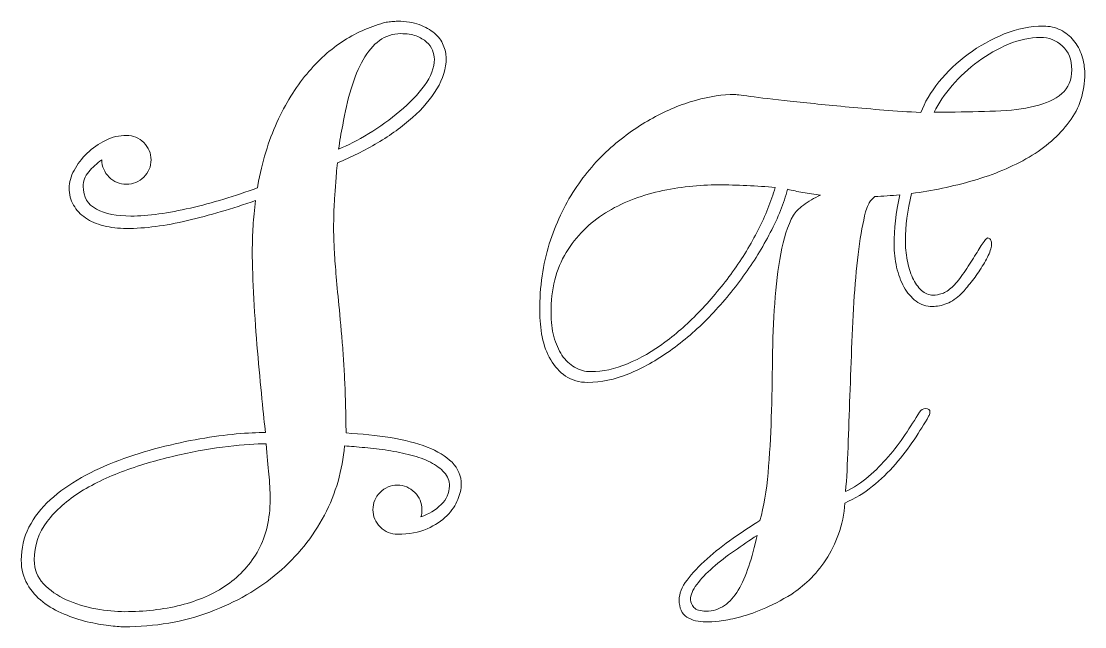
# Model space of a CAD drawing. Header units: millimetres. Extents: x -989 to 989, y -553 to 553.
# Drawn here: x 692.4 to 751.2, y 86.1 to 119.6 of the extents above; entities that cross this region are included whole.
import ezdxf

# ---------------------------------------------------------------- set-up
doc = ezdxf.new("R2010")
doc.units = ezdxf.units.MM
doc.header["$MEASUREMENT"] = 0
doc.layers.add('Camada 1', color=7, linetype='Continuous')

msp = doc.modelspace()

# ---------------------------------------------------------------- linework, layer by layer
at = {"layer": 'Camada 1', "color": 250, "lineweight": 9}
for points, knots in [([(696.8608, 111.9107), (696.5782, 111.7124), (696.3353, 111.4893), (696.132, 111.2463), (696.132, 111.2463), (695.9287, 110.9984), (695.8296, 110.7307), (695.8296, 110.4481), (695.8296, 110.4481), (695.8296, 109.8581), (696.0725, 109.4367), (696.5633, 109.1838), (696.5633, 109.1838), (697.0542, 108.9309), (697.6888, 108.802), (698.4672, 108.802), (698.4672, 108.802), (698.9382, 108.802), (699.4539, 108.8417), (700.0092, 108.921), (700.0092, 108.921), (700.5694, 109.0053), (701.1495, 109.1094), (701.7494, 109.2483), (701.7494, 109.2483), (702.3493, 109.3821), (702.9641, 109.5457), (703.5888, 109.7391), (703.5888, 109.7391), (704.2135, 109.9325), (704.8382, 110.1407), (705.453, 110.3638), (705.453, 110.3638), (705.453, 110.3638), (705.4729, 110.4927), (705.4729, 110.4927), (705.4729, 110.4927), (705.7109, 111.7917), (706.0629, 112.9568), (706.5339, 113.9831), (706.5339, 113.9831), (707.0049, 115.0095), (707.5503, 115.9019), (708.175, 116.6555), (708.175, 116.6555), (708.8046, 117.4091), (709.4888, 118.0289), (710.2375, 118.5048), (710.2375, 118.5048), (710.9911, 118.9808), (711.7646, 119.318), (712.5727, 119.5163), (712.5727, 119.5163), (712.6719, 119.5262), (712.771, 119.5411), (712.8801, 119.551), (712.8801, 119.551), (712.9842, 119.5659), (713.0933, 119.5708), (713.2024, 119.5708), (713.2024, 119.5708), (713.6635, 119.5708), (714.0601, 119.5113), (714.3923, 119.3874), (714.3923, 119.3874), (714.7295, 119.2634), (715.0071, 119.1048), (715.2302, 118.9114), (715.2302, 118.9114), (715.4533, 118.718), (715.6169, 118.4999), (715.7211, 118.252), (715.7211, 118.252), (715.8252, 118.0041), (715.8797, 117.7611), (715.8797, 117.5281), (715.8797, 117.5281), (715.8797, 116.9579), (715.7111, 116.3927), (715.369, 115.8325), (715.369, 115.8325), (715.0319, 115.2772), (714.5758, 114.7467), (714.0155, 114.2459), (714.0155, 114.2459), (713.4552, 113.7402), (712.8107, 113.2791), (712.0868, 112.8478), (712.0868, 112.8478), (711.363, 112.4214), (710.6242, 112.0545), (709.8706, 111.7421), (709.8706, 111.7421), (709.831, 111.3356), (709.8012, 110.9637), (709.7764, 110.6266), (709.7764, 110.6266), (709.7516, 110.2944), (709.7268, 109.982), (709.712, 109.6994), (709.712, 109.6994), (709.6921, 109.4119), (709.6773, 109.1491), (709.6723, 108.9012), (709.6723, 108.9012), (709.6673, 108.6533), (709.6624, 108.4104), (709.6624, 108.1724), (709.6624, 108.1724), (709.6624, 107.8253), (709.6723, 107.4683), (709.6921, 107.0965), (709.6921, 107.0965), (709.712, 106.7246), (709.7367, 106.2982), (709.7764, 105.8124), (709.7764, 105.8124), (709.8161, 105.3314), (709.8657, 104.7662), (709.9301, 104.1217), (709.9301, 104.1217), (709.9946, 103.4771), (710.064, 102.7087), (710.1383, 101.8162), (710.1383, 101.8162), (710.1731, 101.4196), (710.2028, 101.0279), (710.2226, 100.6461), (710.2226, 100.6461), (710.2474, 100.2594), (710.2673, 99.8677), (710.2871, 99.4612), (710.2871, 99.4612), (710.302, 99.0596), (710.3168, 98.6431), (710.3268, 98.2068), (710.3268, 98.2068), (710.3416, 97.7754), (710.3466, 97.3094), (710.3466, 96.8136), (710.3466, 96.8136), (711.2142, 96.764), (712.0323, 96.6797), (712.8058, 96.5558), (712.8058, 96.5558), (713.5742, 96.4318), (714.2485, 96.2583), (714.8237, 96.0352), (714.8237, 96.0352), (715.3988, 95.8121), (715.8599, 95.5344), (716.202, 95.1923), (716.202, 95.1923), (716.5441, 94.8552), (716.7127, 94.4437), (716.7127, 93.9627), (716.7127, 93.9627), (716.7127, 93.7248), (716.6482, 93.4521), (716.5243, 93.1397), (716.5243, 93.1397), (716.4003, 92.8224), (716.197, 92.5249), (715.9194, 92.2374), (715.9194, 92.2374), (715.6368, 91.9548), (715.2748, 91.7168), (714.8237, 91.5184), (714.8237, 91.5184), (714.3774, 91.3201), (713.8321, 91.221), (713.1974, 91.221), (713.1974, 91.221), (712.8256, 91.221), (712.5033, 91.3548), (712.2356, 91.6176), (712.2356, 91.6176), (711.9678, 91.8853), (711.834, 92.2027), (711.834, 92.5745), (711.834, 92.5745), (711.834, 92.9464), (711.9678, 93.2637), (712.2306, 93.5314), (712.2306, 93.5314), (712.4984, 93.7942), (712.8157, 93.928), (713.1875, 93.928), (713.1875, 93.928), (713.5594, 93.928), (713.8767, 93.7942), (714.1444, 93.5314), (714.1444, 93.5314), (714.4072, 93.2637), (714.5411, 92.9464), (714.5411, 92.5745), (714.5411, 92.5745), (714.5411, 92.4406), (714.5212, 92.3068), (714.4865, 92.1828), (714.4865, 92.1828), (714.9228, 92.3316), (715.2947, 92.5547), (715.5971, 92.8522), (715.5971, 92.8522), (715.9045, 93.1447), (716.0582, 93.4917), (716.0582, 93.8834), (716.0582, 93.8834), (716.0582, 94.166), (715.964, 94.4189), (715.7706, 94.6321), (715.7706, 94.6321), (715.5773, 94.8453), (715.3244, 95.0337), (715.0121, 95.1973), (715.0121, 95.1973), (714.6947, 95.3559), (714.3328, 95.4848), (713.9263, 95.5939), (713.9263, 95.5939), (713.5197, 95.698), (713.0983, 95.7823), (712.6669, 95.8517), (712.6669, 95.8517), (712.2356, 95.9162), (711.8092, 95.9707), (711.3878, 96.0054), (711.3878, 96.0054), (710.9663, 96.0451), (710.5895, 96.0749), (710.2573, 96.0996), (710.2573, 96.0996), (710.1582, 94.761), (709.7913, 93.4868), (709.1517, 92.2721), (709.1517, 92.2721), (708.5121, 91.0574), (707.6593, 89.9963), (706.5884, 89.0841), (706.5884, 89.0841), (705.5224, 88.1768), (704.2681, 87.4529), (702.8203, 86.9125), (702.8203, 86.9125), (701.3776, 86.372), (699.796, 86.1043), (698.0854, 86.1043), (698.0854, 86.1043), (697.8723, 86.1043), (697.5896, 86.1241), (697.2277, 86.1688), (697.2277, 86.1688), (696.8707, 86.2134), (696.4791, 86.2828), (696.0576, 86.382), (696.0576, 86.382), (695.6362, 86.4811), (695.2049, 86.6199), (694.7735, 86.8034), (694.7735, 86.8034), (694.3372, 86.9819), (693.9455, 87.205), (693.5985, 87.4777), (693.5985, 87.4777), (693.2514, 87.7504), (692.9688, 88.0776), (692.7457, 88.4544), (692.7457, 88.4544), (692.5226, 88.8312), (692.4085, 89.2774), (692.4085, 89.7831), (692.4085, 89.7831), (692.4085, 90.4376), (692.5523, 91.0474), (692.8349, 91.6027), (692.8349, 91.6027), (693.1225, 92.163), (693.5142, 92.6687), (694.01, 93.1199), (694.01, 93.1199), (694.5058, 93.5711), (695.0759, 93.9776), (695.7304, 94.3445), (695.7304, 94.3445), (696.3799, 94.7114), (697.074, 95.0287), (697.8028, 95.3014), (697.8028, 95.3014), (698.5366, 95.5741), (699.2853, 95.8071), (700.0538, 96.0054), (700.0538, 96.0054), (700.8223, 96.2038), (701.566, 96.3674), (702.2799, 96.4913), (702.2799, 96.4913), (702.9889, 96.6153), (703.6582, 96.7045), (704.2879, 96.7591), (704.2879, 96.7591), (704.9126, 96.8136), (705.4481, 96.8433), (705.8943, 96.8433), (705.8943, 96.8433), (705.8447, 97.2796), (705.7803, 97.8994), (705.7009, 98.7075), (705.7009, 98.7075), (705.6216, 99.5157), (705.5373, 100.3883), (705.458, 101.3353), (705.458, 101.3353), (705.3787, 102.2773), (705.3093, 103.2392), (705.2547, 104.2208), (705.2547, 104.2208), (705.2002, 105.2025), (705.1704, 106.0851), (705.1704, 106.8684), (705.1704, 106.8684), (705.1704, 107.3394), (705.1853, 107.8005), (705.2101, 108.2467), (705.2101, 108.2467), (705.2349, 108.693), (705.2845, 109.164), (705.3489, 109.6598), (705.3489, 109.6598), (704.0598, 109.2135), (702.8055, 108.8467), (701.5908, 108.5541), (701.5908, 108.5541), (700.3711, 108.2616), (699.2506, 108.1178), (698.2193, 108.1178), (698.2193, 108.1178), (697.7731, 108.1178), (697.3566, 108.1674), (696.9649, 108.2666), (696.9649, 108.2666), (696.5733, 108.3657), (696.2361, 108.5095), (695.9585, 108.7029), (695.9585, 108.7029), (695.6808, 108.8913), (695.4577, 109.1293), (695.2991, 109.4069), (695.2991, 109.4069), (695.1354, 109.6846), (695.0561, 110.0019), (695.0561, 110.3588), (695.0561, 110.3588), (695.0561, 110.6662), (695.1454, 110.9885), (695.3238, 111.3306), (695.3238, 111.3306), (695.5073, 111.6678), (695.7453, 111.9851), (696.0428, 112.2726), (696.0428, 112.2726), (696.3402, 112.5652), (696.6774, 112.8031), (697.0591, 112.9866), (697.0591, 112.9866), (697.436, 113.17), (697.8227, 113.2642), (698.2193, 113.2642), (698.2193, 113.2642), (698.5912, 113.2642), (698.9134, 113.1304), (699.1762, 112.8676), (699.1762, 112.8676), (699.4439, 112.5999), (699.5778, 112.2826), (699.5778, 111.9107), (699.5778, 111.9107), (699.5778, 111.5389), (699.4439, 111.2215), (699.1762, 110.9538), (699.1762, 110.9538), (698.9134, 110.691), (698.5912, 110.5572), (698.2193, 110.5572), (698.2193, 110.5572), (697.8475, 110.5572), (697.5252, 110.691), (697.2624, 110.9538), (697.2624, 110.9538), (696.9947, 111.2215), (696.8608, 111.5389), (696.8608, 111.9107)], [0, 0, 0, 0, 0.010101, 0.010101, 0.010101, 0.010101, 0.020202, 0.020202, 0.020202, 0.020202, 0.030303, 0.030303, 0.030303, 0.030303, 0.040404, 0.040404, 0.040404, 0.040404, 0.0505051, 0.0505051, 0.0505051, 0.0505051, 0.0606061, 0.0606061, 0.0606061, 0.0606061, 0.0707071, 0.0707071, 0.0707071, 0.0707071, 0.0808081, 0.0808081, 0.0808081, 0.0808081, 0.0909091, 0.0909091, 0.0909091, 0.0909091, 0.1010101, 0.1010101, 0.1010101, 0.1010101, 0.1111111, 0.1111111, 0.1111111, 0.1111111, 0.1212121, 0.1212121, 0.1212121, 0.1212121, 0.1313131, 0.1313131, 0.1313131, 0.1313131, 0.1414141, 0.1414141, 0.1414141, 0.1414141, 0.1515152, 0.1515152, 0.1515152, 0.1515152, 0.1616162, 0.1616162, 0.1616162, 0.1616162, 0.1717172, 0.1717172, 0.1717172, 0.1717172, 0.1818182, 0.1818182, 0.1818182, 0.1818182, 0.1919192, 0.1919192, 0.1919192, 0.1919192, 0.2020202, 0.2020202, 0.2020202, 0.2020202, 0.2121212, 0.2121212, 0.2121212, 0.2121212, 0.2222222, 0.2222222, 0.2222222, 0.2222222, 0.2323232, 0.2323232, 0.2323232, 0.2323232, 0.2424242, 0.2424242, 0.2424242, 0.2424242, 0.2525253, 0.2525253, 0.2525253, 0.2525253, 0.2626263, 0.2626263, 0.2626263, 0.2626263, 0.2727273, 0.2727273, 0.2727273, 0.2727273, 0.2828283, 0.2828283, 0.2828283, 0.2828283, 0.2929293, 0.2929293, 0.2929293, 0.2929293, 0.3030303, 0.3030303, 0.3030303, 0.3030303, 0.3131313, 0.3131313, 0.3131313, 0.3131313, 0.3232323, 0.3232323, 0.3232323, 0.3232323, 0.3333333, 0.3333333, 0.3333333, 0.3333333, 0.3434343, 0.3434343, 0.3434343, 0.3434343, 0.3535354, 0.3535354, 0.3535354, 0.3535354, 0.3636364, 0.3636364, 0.3636364, 0.3636364, 0.3737374, 0.3737374, 0.3737374, 0.3737374, 0.3838384, 0.3838384, 0.3838384, 0.3838384, 0.3939394, 0.3939394, 0.3939394, 0.3939394, 0.4040404, 0.4040404, 0.4040404, 0.4040404, 0.4141414, 0.4141414, 0.4141414, 0.4141414, 0.4242424, 0.4242424, 0.4242424, 0.4242424, 0.4343434, 0.4343434, 0.4343434, 0.4343434, 0.4444444, 0.4444444, 0.4444444, 0.4444444, 0.4545455, 0.4545455, 0.4545455, 0.4545455, 0.4646465, 0.4646465, 0.4646465, 0.4646465, 0.4747475, 0.4747475, 0.4747475, 0.4747475, 0.4848485, 0.4848485, 0.4848485, 0.4848485, 0.4949495, 0.4949495, 0.4949495, 0.4949495, 0.5050505, 0.5050505, 0.5050505, 0.5050505, 0.5151515, 0.5151515, 0.5151515, 0.5151515, 0.5252525, 0.5252525, 0.5252525, 0.5252525, 0.5353535, 0.5353535, 0.5353535, 0.5353535, 0.5454545, 0.5454545, 0.5454545, 0.5454545, 0.5555556, 0.5555556, 0.5555556, 0.5555556, 0.5656566, 0.5656566, 0.5656566, 0.5656566, 0.5757576, 0.5757576, 0.5757576, 0.5757576, 0.5858586, 0.5858586, 0.5858586, 0.5858586, 0.5959596, 0.5959596, 0.5959596, 0.5959596, 0.6060606, 0.6060606, 0.6060606, 0.6060606, 0.6161616, 0.6161616, 0.6161616, 0.6161616, 0.6262626, 0.6262626, 0.6262626, 0.6262626, 0.6363636, 0.6363636, 0.6363636, 0.6363636, 0.6464646, 0.6464646, 0.6464646, 0.6464646, 0.6565657, 0.6565657, 0.6565657, 0.6565657, 0.6666667, 0.6666667, 0.6666667, 0.6666667, 0.6767677, 0.6767677, 0.6767677, 0.6767677, 0.6868687, 0.6868687, 0.6868687, 0.6868687, 0.6969697, 0.6969697, 0.6969697, 0.6969697, 0.7070707, 0.7070707, 0.7070707, 0.7070707, 0.7171717, 0.7171717, 0.7171717, 0.7171717, 0.7272727, 0.7272727, 0.7272727, 0.7272727, 0.7373737, 0.7373737, 0.7373737, 0.7373737, 0.7474747, 0.7474747, 0.7474747, 0.7474747, 0.7575758, 0.7575758, 0.7575758, 0.7575758, 0.7676768, 0.7676768, 0.7676768, 0.7676768, 0.7777778, 0.7777778, 0.7777778, 0.7777778, 0.7878788, 0.7878788, 0.7878788, 0.7878788, 0.7979798, 0.7979798, 0.7979798, 0.7979798, 0.8080808, 0.8080808, 0.8080808, 0.8080808, 0.8181818, 0.8181818, 0.8181818, 0.8181818, 0.8282828, 0.8282828, 0.8282828, 0.8282828, 0.8383838, 0.8383838, 0.8383838, 0.8383838, 0.8484848, 0.8484848, 0.8484848, 0.8484848, 0.8585859, 0.8585859, 0.8585859, 0.8585859, 0.8686869, 0.8686869, 0.8686869, 0.8686869, 0.8787879, 0.8787879, 0.8787879, 0.8787879, 0.8888889, 0.8888889, 0.8888889, 0.8888889, 0.8989899, 0.8989899, 0.8989899, 0.8989899, 0.9090909, 0.9090909, 0.9090909, 0.9090909, 0.9191919, 0.9191919, 0.9191919, 0.9191919, 0.9292929, 0.9292929, 0.9292929, 0.9292929, 0.9393939, 0.9393939, 0.9393939, 0.9393939, 0.9494949, 0.9494949, 0.9494949, 0.9494949, 0.959596, 0.959596, 0.959596, 0.959596, 0.969697, 0.969697, 0.969697, 0.969697, 0.979798, 0.979798, 0.979798, 0.979798, 1, 1, 1, 1]), ([(739.1086, 109.2333), (738.9499, 108.7028), (738.8161, 108.0484), (738.712, 107.27), (738.712, 107.27), (738.6029, 106.4965), (738.5186, 105.6487), (738.4492, 104.7315), (738.4492, 104.7315), (738.3798, 103.8142), (738.3302, 102.8573), (738.2905, 101.8509), (738.2905, 101.8509), (738.2558, 100.8444), (738.2162, 99.8528), (738.1815, 98.8761), (738.1815, 98.8761), (738.1418, 97.8944), (738.1071, 96.9474), (738.0773, 96.0351), (738.0773, 96.0351), (738.0476, 95.1229), (738.003, 94.3048), (737.9385, 93.571), (737.9385, 93.571), (738.3996, 93.7941), (738.821, 94.0718), (739.2127, 94.4089), (739.2127, 94.4089), (739.6044, 94.746), (739.9663, 95.108), (740.2985, 95.4997), (740.2985, 95.4997), (740.6357, 95.8864), (740.9431, 96.2979), (741.2306, 96.7243), (741.2306, 96.7243), (741.5132, 97.1556), (741.781, 97.5671), (742.0289, 97.9638), (742.0289, 97.9638), (742.1181, 98.0977), (742.2272, 98.1671), (742.366, 98.1671), (742.366, 98.1671), (742.5247, 98.1671), (742.604, 98.0977), (742.604, 97.9638), (742.604, 97.9638), (742.604, 97.8745), (742.5792, 97.8002), (742.5296, 97.7407), (742.5296, 97.7407), (742.2966, 97.3292), (742.0239, 96.8978), (741.7215, 96.4367), (741.7215, 96.4367), (741.419, 95.9806), (741.0769, 95.5294), (740.6902, 95.0881), (740.6902, 95.0881), (740.3084, 94.6469), (739.887, 94.2403), (739.4259, 93.8685), (739.4259, 93.8685), (738.9698, 93.4966), (738.4591, 93.1892), (737.9038, 92.9413), (737.9038, 92.9413), (737.8641, 92.3216), (737.7501, 91.7465), (737.5567, 91.2259), (737.5567, 91.2259), (737.3634, 90.7053), (737.1304, 90.2343), (736.8527, 89.8029), (736.8527, 89.8029), (736.5701, 89.3765), (736.2627, 89.0047), (735.9305, 88.6874), (735.9305, 88.6874), (735.5934, 88.3701), (735.2711, 88.1172), (734.9637, 87.9139), (734.9637, 87.9139), (734.3787, 87.5569), (733.8432, 87.2743), (733.3474, 87.0711), (733.3474, 87.0711), (732.8516, 86.8628), (732.4054, 86.7141), (732.0038, 86.6149), (732.0038, 86.6149), (731.6071, 86.5158), (731.2601, 86.4513), (730.9626, 86.4166), (730.9626, 86.4166), (730.6651, 86.3869), (730.4271, 86.372), (730.2387, 86.372), (730.2387, 86.372), (729.8173, 86.372), (729.4653, 86.4612), (729.1777, 86.6397), (729.1777, 86.6397), (728.8951, 86.8232), (728.7513, 87.1355), (728.7513, 87.5817), (728.7513, 87.5817), (728.7513, 87.9288), (728.8951, 88.2957), (729.1876, 88.6874), (729.1876, 88.6874), (729.4802, 89.0791), (729.8471, 89.4658), (730.2883, 89.8575), (730.2883, 89.8575), (730.7246, 90.2491), (731.2055, 90.6259), (731.7261, 90.9928), (731.7261, 90.9928), (732.2467, 91.3597), (732.7425, 91.682), (733.2135, 91.9696), (733.2135, 91.9696), (733.4267, 92.748), (733.5755, 93.6305), (733.6598, 94.6072), (733.6598, 94.6072), (733.749, 95.5889), (733.8085, 96.6053), (733.8382, 97.6663), (733.8382, 97.6663), (733.868, 98.7273), (733.8928, 99.7982), (733.9027, 100.8741), (733.9027, 100.8741), (733.9176, 101.955), (733.9572, 102.9862), (734.0267, 103.9778), (734.0267, 103.9778), (734.0911, 104.9694), (734.2051, 105.8867), (734.3588, 106.7196), (734.3588, 106.7196), (734.5125, 107.5575), (734.7456, 108.2665), (735.0579, 108.8516), (735.0579, 108.8516), (735.1571, 109.0251), (735.3405, 109.2085), (735.6132, 109.4069), (735.6132, 109.4069), (735.8859, 109.6052), (736.2032, 109.7936), (736.5651, 109.9671), (736.5651, 109.9671), (736.2181, 110.0018), (735.8909, 110.0514), (735.5884, 110.1059), (735.5884, 110.1059), (735.286, 110.1605), (735.0034, 110.22), (734.7406, 110.2844), (734.7406, 110.2844), (734.5324, 109.5159), (734.2151, 108.7177), (733.7837, 107.8947), (733.7837, 107.8947), (733.3573, 107.0667), (732.8615, 106.2635), (732.2914, 105.4752), (732.2914, 105.4752), (731.7212, 104.6868), (731.0915, 103.9382), (730.4024, 103.2242), (730.4024, 103.2242), (729.7181, 102.5152), (728.9992, 101.8905), (728.2456, 101.36), (728.2456, 101.36), (727.497, 100.8246), (726.7384, 100.3982), (725.96, 100.0858), (725.96, 100.0858), (725.1865, 99.7685), (724.4329, 99.6098), (723.7041, 99.6098), (723.7041, 99.6098), (723.2232, 99.6098), (722.8117, 99.7239), (722.4795, 99.9519), (722.4795, 99.9519), (722.1423, 100.185), (721.8696, 100.4825), (721.6515, 100.8593), (721.6515, 100.8593), (721.4333, 101.2311), (721.2796, 101.6525), (721.1854, 102.1235), (721.1854, 102.1235), (721.0912, 102.5946), (721.0466, 103.0705), (721.0466, 103.5564), (721.0466, 103.5564), (721.0466, 104.9099), (721.2251, 106.1445), (721.5771, 107.26), (721.5771, 107.26), (721.9291, 108.3756), (722.3952, 109.3771), (722.9802, 110.2646), (722.9802, 110.2646), (723.5603, 111.1521), (724.2296, 111.9255), (724.9783, 112.5849), (724.9783, 112.5849), (725.727, 113.2394), (726.4954, 113.7897), (727.2887, 114.2211), (727.2887, 114.2211), (728.082, 114.6574), (728.8753, 114.9796), (729.6587, 115.1978), (729.6587, 115.1978), (730.447, 115.4159), (731.1609, 115.525), (731.8055, 115.525), (731.8055, 115.525), (731.8451, 115.525), (732.1327, 115.4903), (732.6781, 115.4159), (732.6781, 115.4159), (733.2235, 115.3416), (733.9622, 115.2523), (734.8893, 115.1532), (734.8893, 115.1532), (735.8214, 115.054), (736.9023, 114.9449), (738.1418, 114.8259), (738.1418, 114.8259), (739.3813, 114.7119), (740.7001, 114.6078), (742.1032, 114.5235), (742.1032, 114.5235), (742.3016, 115.0788), (742.6288, 115.644), (743.0948, 116.2142), (743.0948, 116.2142), (743.5609, 116.7844), (744.1013, 117.295), (744.7111, 117.7512), (744.7111, 117.7512), (745.3259, 118.2023), (745.9903, 118.5742), (746.7092, 118.8667), (746.7092, 118.8667), (747.4281, 119.1592), (748.147, 119.303), (748.8659, 119.303), (748.8659, 119.303), (749.213, 119.303), (749.5303, 119.2336), (749.8129, 119.0898), (749.8129, 119.0898), (750.1005, 118.946), (750.3385, 118.7527), (750.5368, 118.5097), (750.5368, 118.5097), (750.7351, 118.2718), (750.8888, 117.9891), (750.9929, 117.6718), (750.9929, 117.6718), (751.097, 117.3595), (751.1516, 117.0273), (751.1516, 116.6802), (751.1516, 116.6802), (751.1516, 115.6589), (750.869, 114.7714), (750.2988, 114.0079), (750.2988, 114.0079), (749.7286, 113.2443), (748.9849, 112.5948), (748.0776, 112.0594), (748.0776, 112.0594), (747.1654, 111.5289), (746.139, 111.0975), (744.9987, 110.7653), (744.9987, 110.7653), (743.8584, 110.4381), (742.718, 110.2001), (741.5826, 110.0514), (741.5826, 110.0514), (741.3595, 109.0945), (741.2455, 108.2318), (741.2455, 107.4633), (741.2455, 107.4633), (741.2455, 107.0915), (741.2802, 106.7246), (741.3496, 106.3676), (741.3496, 106.3676), (741.4141, 106.0057), (741.5132, 105.6834), (741.6471, 105.3958), (741.6471, 105.3958), (741.776, 105.1132), (741.9347, 104.8802), (742.128, 104.6968), (742.128, 104.6968), (742.3214, 104.5183), (742.5395, 104.429), (742.7874, 104.429), (742.7874, 104.429), (742.9263, 104.429), (743.0849, 104.4588), (743.2733, 104.5232), (743.2733, 104.5232), (743.4568, 104.5827), (743.6452, 104.7017), (743.8286, 104.8752), (743.8286, 104.8752), (744.0021, 105.0389), (744.1955, 105.2669), (744.4087, 105.5743), (744.4087, 105.5743), (744.6169, 105.8768), (744.8153, 106.1792), (745.0037, 106.4767), (745.0037, 106.4767), (745.1871, 106.7742), (745.3507, 107.032), (745.4945, 107.2551), (745.4945, 107.2551), (745.6383, 107.4782), (745.7325, 107.5922), (745.7821, 107.5922), (745.7821, 107.5922), (745.8465, 107.5922), (745.8961, 107.5625), (745.9407, 107.5079), (745.9407, 107.5079), (745.9853, 107.4484), (746.0052, 107.379), (746.0052, 107.2947), (746.0052, 107.2947), (746.0052, 107.1063), (745.9457, 106.8832), (745.8217, 106.6254), (745.8217, 106.6254), (745.6978, 106.3626), (745.5441, 106.0949), (745.3656, 105.8222), (745.3656, 105.8222), (745.1871, 105.5495), (744.9987, 105.2967), (744.8053, 105.0636), (744.8053, 105.0636), (744.6169, 104.8257), (744.4583, 104.6422), (744.3343, 104.5034), (744.3343, 104.5034), (744.0864, 104.2604), (743.8187, 104.082), (743.5361, 103.9679), (743.5361, 103.9679), (743.2535, 103.8588), (742.9858, 103.8043), (742.7379, 103.8043), (742.7379, 103.8043), (742.4057, 103.8043), (742.1032, 103.9035), (741.8355, 104.1018), (741.8355, 104.1018), (741.5727, 104.3001), (741.3496, 104.5629), (741.1662, 104.8852), (741.1662, 104.8852), (740.9877, 105.2074), (740.8538, 105.5694), (740.7596, 105.9809), (740.7596, 105.9809), (740.6654, 106.3874), (740.6208, 106.8039), (740.6208, 107.2253), (740.6208, 107.2253), (740.6208, 108.0682), (740.7249, 108.9854), (740.9331, 109.977), (740.9331, 109.977), (740.7001, 109.9522), (740.4671, 109.9324), (740.2341, 109.9225), (740.2341, 109.9225), (740.006, 109.9076), (739.7779, 109.8977), (739.5548, 109.8828), (739.5548, 109.8828), (739.5548, 109.8828), (739.4061, 109.7341), (739.4061, 109.7341), (739.4061, 109.7341), (739.3466, 109.6746), (739.292, 109.6101), (739.2524, 109.5407), (739.2524, 109.5407), (739.2078, 109.4713), (739.1582, 109.3721), (739.1086, 109.2333)], [0, 0, 0, 0, 0.0097087, 0.0097087, 0.0097087, 0.0097087, 0.0194175, 0.0194175, 0.0194175, 0.0194175, 0.0291262, 0.0291262, 0.0291262, 0.0291262, 0.038835, 0.038835, 0.038835, 0.038835, 0.0485437, 0.0485437, 0.0485437, 0.0485437, 0.0582524, 0.0582524, 0.0582524, 0.0582524, 0.0679612, 0.0679612, 0.0679612, 0.0679612, 0.0776699, 0.0776699, 0.0776699, 0.0776699, 0.0873786, 0.0873786, 0.0873786, 0.0873786, 0.0970874, 0.0970874, 0.0970874, 0.0970874, 0.1067961, 0.1067961, 0.1067961, 0.1067961, 0.1165049, 0.1165049, 0.1165049, 0.1165049, 0.1262136, 0.1262136, 0.1262136, 0.1262136, 0.1359223, 0.1359223, 0.1359223, 0.1359223, 0.1456311, 0.1456311, 0.1456311, 0.1456311, 0.1553398, 0.1553398, 0.1553398, 0.1553398, 0.1650485, 0.1650485, 0.1650485, 0.1650485, 0.1747573, 0.1747573, 0.1747573, 0.1747573, 0.184466, 0.184466, 0.184466, 0.184466, 0.1941748, 0.1941748, 0.1941748, 0.1941748, 0.2038835, 0.2038835, 0.2038835, 0.2038835, 0.2135922, 0.2135922, 0.2135922, 0.2135922, 0.223301, 0.223301, 0.223301, 0.223301, 0.2330097, 0.2330097, 0.2330097, 0.2330097, 0.2427184, 0.2427184, 0.2427184, 0.2427184, 0.2524272, 0.2524272, 0.2524272, 0.2524272, 0.2621359, 0.2621359, 0.2621359, 0.2621359, 0.2718447, 0.2718447, 0.2718447, 0.2718447, 0.2815534, 0.2815534, 0.2815534, 0.2815534, 0.2912621, 0.2912621, 0.2912621, 0.2912621, 0.3009709, 0.3009709, 0.3009709, 0.3009709, 0.3106796, 0.3106796, 0.3106796, 0.3106796, 0.3203883, 0.3203883, 0.3203883, 0.3203883, 0.3300971, 0.3300971, 0.3300971, 0.3300971, 0.3398058, 0.3398058, 0.3398058, 0.3398058, 0.3495146, 0.3495146, 0.3495146, 0.3495146, 0.3592233, 0.3592233, 0.3592233, 0.3592233, 0.368932, 0.368932, 0.368932, 0.368932, 0.3786408, 0.3786408, 0.3786408, 0.3786408, 0.3883495, 0.3883495, 0.3883495, 0.3883495, 0.3980583, 0.3980583, 0.3980583, 0.3980583, 0.407767, 0.407767, 0.407767, 0.407767, 0.4174757, 0.4174757, 0.4174757, 0.4174757, 0.4271845, 0.4271845, 0.4271845, 0.4271845, 0.4368932, 0.4368932, 0.4368932, 0.4368932, 0.4466019, 0.4466019, 0.4466019, 0.4466019, 0.4563107, 0.4563107, 0.4563107, 0.4563107, 0.4660194, 0.4660194, 0.4660194, 0.4660194, 0.4757282, 0.4757282, 0.4757282, 0.4757282, 0.4854369, 0.4854369, 0.4854369, 0.4854369, 0.4951456, 0.4951456, 0.4951456, 0.4951456, 0.5048544, 0.5048544, 0.5048544, 0.5048544, 0.5145631, 0.5145631, 0.5145631, 0.5145631, 0.5242718, 0.5242718, 0.5242718, 0.5242718, 0.5339806, 0.5339806, 0.5339806, 0.5339806, 0.5436893, 0.5436893, 0.5436893, 0.5436893, 0.5533981, 0.5533981, 0.5533981, 0.5533981, 0.5631068, 0.5631068, 0.5631068, 0.5631068, 0.5728155, 0.5728155, 0.5728155, 0.5728155, 0.5825243, 0.5825243, 0.5825243, 0.5825243, 0.592233, 0.592233, 0.592233, 0.592233, 0.6019417, 0.6019417, 0.6019417, 0.6019417, 0.6116505, 0.6116505, 0.6116505, 0.6116505, 0.6213592, 0.6213592, 0.6213592, 0.6213592, 0.631068, 0.631068, 0.631068, 0.631068, 0.6407767, 0.6407767, 0.6407767, 0.6407767, 0.6504854, 0.6504854, 0.6504854, 0.6504854, 0.6601942, 0.6601942, 0.6601942, 0.6601942, 0.6699029, 0.6699029, 0.6699029, 0.6699029, 0.6796117, 0.6796117, 0.6796117, 0.6796117, 0.6893204, 0.6893204, 0.6893204, 0.6893204, 0.6990291, 0.6990291, 0.6990291, 0.6990291, 0.7087379, 0.7087379, 0.7087379, 0.7087379, 0.7184466, 0.7184466, 0.7184466, 0.7184466, 0.7281553, 0.7281553, 0.7281553, 0.7281553, 0.7378641, 0.7378641, 0.7378641, 0.7378641, 0.7475728, 0.7475728, 0.7475728, 0.7475728, 0.7572816, 0.7572816, 0.7572816, 0.7572816, 0.7669903, 0.7669903, 0.7669903, 0.7669903, 0.776699, 0.776699, 0.776699, 0.776699, 0.7864078, 0.7864078, 0.7864078, 0.7864078, 0.7961165, 0.7961165, 0.7961165, 0.7961165, 0.8058252, 0.8058252, 0.8058252, 0.8058252, 0.815534, 0.815534, 0.815534, 0.815534, 0.8252427, 0.8252427, 0.8252427, 0.8252427, 0.8349515, 0.8349515, 0.8349515, 0.8349515, 0.8446602, 0.8446602, 0.8446602, 0.8446602, 0.8543689, 0.8543689, 0.8543689, 0.8543689, 0.8640777, 0.8640777, 0.8640777, 0.8640777, 0.8737864, 0.8737864, 0.8737864, 0.8737864, 0.8834951, 0.8834951, 0.8834951, 0.8834951, 0.8932039, 0.8932039, 0.8932039, 0.8932039, 0.9029126, 0.9029126, 0.9029126, 0.9029126, 0.9126214, 0.9126214, 0.9126214, 0.9126214, 0.9223301, 0.9223301, 0.9223301, 0.9223301, 0.9320388, 0.9320388, 0.9320388, 0.9320388, 0.9417476, 0.9417476, 0.9417476, 0.9417476, 0.9514563, 0.9514563, 0.9514563, 0.9514563, 0.961165, 0.961165, 0.961165, 0.961165, 0.9708738, 0.9708738, 0.9708738, 0.9708738, 0.9805825, 0.9805825, 0.9805825, 0.9805825, 1, 1, 1, 1]), ([(710.1631, 113.8245), (710.1136, 113.6014), (710.0689, 113.3832), (710.0342, 113.1651), (710.0342, 113.1651), (709.9946, 112.9469), (709.9648, 112.7288), (709.94, 112.5057), (709.94, 112.5057), (710.4358, 112.704), (710.9862, 112.9866), (711.601, 113.3584), (711.601, 113.3584), (712.2108, 113.7303), (712.7859, 114.1468), (713.3263, 114.5979), (713.3263, 114.5979), (713.8618, 115.0491), (714.313, 115.5251), (714.6799, 116.0209), (714.6799, 116.0209), (715.0418, 116.5167), (715.2253, 117.0026), (715.2253, 117.4736), (715.2253, 117.4736), (715.2253, 117.6322), (715.1905, 117.7958), (715.1211, 117.9644), (715.1211, 117.9644), (715.0567, 118.133), (714.9476, 118.2867), (714.7989, 118.4206), (714.7989, 118.4206), (714.6501, 118.5594), (714.4568, 118.6685), (714.2237, 118.7577), (714.2237, 118.7577), (713.9907, 118.842), (713.7031, 118.8866), (713.371, 118.8866), (713.371, 118.8866), (712.9247, 118.8866), (712.5331, 118.7577), (712.191, 118.5048), (712.191, 118.5048), (711.8538, 118.252), (711.5514, 117.895), (711.2936, 117.4438), (711.2936, 117.4438), (711.0357, 116.9927), (710.8126, 116.4572), (710.6242, 115.8325), (710.6242, 115.8325), (710.4408, 115.2127), (710.2871, 114.5434), (710.1631, 113.8245)], [0, 0, 0, 0, 0.0666667, 0.0666667, 0.0666667, 0.0666667, 0.1333333, 0.1333333, 0.1333333, 0.1333333, 0.2, 0.2, 0.2, 0.2, 0.2666667, 0.2666667, 0.2666667, 0.2666667, 0.3333333, 0.3333333, 0.3333333, 0.3333333, 0.4, 0.4, 0.4, 0.4, 0.4666667, 0.4666667, 0.4666667, 0.4666667, 0.5333333, 0.5333333, 0.5333333, 0.5333333, 0.6, 0.6, 0.6, 0.6, 0.6666667, 0.6666667, 0.6666667, 0.6666667, 0.7333333, 0.7333333, 0.7333333, 0.7333333, 0.8, 0.8, 0.8, 0.8, 0.8666667, 0.8666667, 0.8666667, 0.8666667, 1, 1, 1, 1]), ([(743.665, 114.5533), (744.5574, 114.5533), (745.4102, 114.5731), (746.2233, 114.6028), (746.2233, 114.6028), (747.0414, 114.6326), (747.7603, 114.7218), (748.385, 114.8706), (748.385, 114.8706), (749.0097, 115.0193), (749.5105, 115.2523), (749.8823, 115.5696), (749.8823, 115.5696), (750.2542, 115.882), (750.4376, 116.3282), (750.4376, 116.8934), (750.4376, 116.8934), (750.4376, 117.4537), (750.2641, 117.89), (749.917, 118.2023), (749.917, 118.2023), (749.57, 118.5197), (749.1684, 118.6783), (748.7122, 118.6783), (748.7122, 118.6783), (748.1322, 118.6783), (747.5422, 118.5544), (746.9472, 118.3065), (746.9472, 118.3065), (746.3572, 118.0586), (745.792, 117.7412), (745.2615, 117.3496), (745.2615, 117.3496), (744.731, 116.9628), (744.255, 116.5166), (743.8336, 116.0208), (743.8336, 116.0208), (743.4121, 115.525), (743.075, 115.0391), (742.8321, 114.5533), (742.8321, 114.5533), (742.8321, 114.5533), (743.665, 114.5533), (743.665, 114.5533)], [0, 0, 0, 0, 0.0833333, 0.0833333, 0.0833333, 0.0833333, 0.1666667, 0.1666667, 0.1666667, 0.1666667, 0.25, 0.25, 0.25, 0.25, 0.3333333, 0.3333333, 0.3333333, 0.3333333, 0.4166667, 0.4166667, 0.4166667, 0.4166667, 0.5, 0.5, 0.5, 0.5, 0.5833333, 0.5833333, 0.5833333, 0.5833333, 0.6666667, 0.6666667, 0.6666667, 0.6666667, 0.75, 0.75, 0.75, 0.75, 0.8333333, 0.8333333, 0.8333333, 0.8333333, 1, 1, 1, 1]), ([(721.6713, 103.4424), (721.6713, 102.9714), (721.7259, 102.5351), (721.83, 102.1384), (721.83, 102.1384), (721.9341, 101.7418), (722.0828, 101.3997), (722.2762, 101.1171), (722.2762, 101.1171), (722.4696, 100.8295), (722.7026, 100.6064), (722.9753, 100.4477), (722.9753, 100.4477), (723.248, 100.2841), (723.5504, 100.2048), (723.8826, 100.2048), (723.8826, 100.2048), (724.5271, 100.2048), (725.2014, 100.3486), (725.9005, 100.6411), (725.9005, 100.6411), (726.5996, 100.9336), (727.2887, 101.3303), (727.963, 101.831), (727.963, 101.831), (728.6423, 102.3367), (729.2967, 102.9218), (729.9363, 103.5911), (729.9363, 103.5911), (730.5759, 104.2604), (731.1609, 104.9694), (731.7013, 105.7181), (731.7013, 105.7181), (732.2418, 106.4717), (732.7128, 107.2452), (733.1144, 108.0434), (733.1144, 108.0434), (733.516, 108.8466), (733.8333, 109.62), (734.0564, 110.3786), (734.0564, 110.3786), (733.5606, 110.4282), (733.04, 110.4679), (732.4946, 110.4927), (732.4946, 110.4927), (731.9492, 110.5174), (731.4287, 110.5274), (730.9329, 110.5274), (730.9329, 110.5274), (729.8421, 110.5274), (728.7464, 110.4084), (727.6507, 110.1654), (727.6507, 110.1654), (726.55, 109.9225), (725.5584, 109.5258), (724.6759, 108.9755), (724.6759, 108.9755), (723.7884, 108.4202), (723.0645, 107.6963), (722.5092, 106.789), (722.5092, 106.789), (721.949, 105.8817), (721.6713, 104.7662), (721.6713, 103.4424)], [0, 0, 0, 0, 0.0588235, 0.0588235, 0.0588235, 0.0588235, 0.1176471, 0.1176471, 0.1176471, 0.1176471, 0.1764706, 0.1764706, 0.1764706, 0.1764706, 0.2352941, 0.2352941, 0.2352941, 0.2352941, 0.2941176, 0.2941176, 0.2941176, 0.2941176, 0.3529412, 0.3529412, 0.3529412, 0.3529412, 0.4117647, 0.4117647, 0.4117647, 0.4117647, 0.4705882, 0.4705882, 0.4705882, 0.4705882, 0.5294118, 0.5294118, 0.5294118, 0.5294118, 0.5882353, 0.5882353, 0.5882353, 0.5882353, 0.6470588, 0.6470588, 0.6470588, 0.6470588, 0.7058824, 0.7058824, 0.7058824, 0.7058824, 0.7647059, 0.7647059, 0.7647059, 0.7647059, 0.8235294, 0.8235294, 0.8235294, 0.8235294, 0.8823529, 0.8823529, 0.8823529, 0.8823529, 1, 1, 1, 1]), ([(698.1202, 86.9373), (699.2109, 86.9373), (700.2422, 87.0562), (701.2189, 87.2992), (701.2189, 87.2992), (702.1907, 87.5421), (703.0434, 87.914), (703.7723, 88.4247), (703.7723, 88.4247), (704.5061, 88.9304), (705.0812, 89.5749), (705.5125, 90.3533), (705.5125, 90.3533), (705.9389, 91.1317), (706.1521, 92.0589), (706.1521, 93.1397), (706.1521, 93.1397), (706.1521, 93.6206), (706.1323, 94.0867), (706.0877, 94.5379), (706.0877, 94.5379), (706.043, 94.989), (705.9935, 95.5493), (705.929, 96.2186), (705.929, 96.2186), (705.3836, 96.2186), (704.6845, 96.1691), (703.8367, 96.0699), (703.8367, 96.0699), (702.9889, 95.9707), (702.0915, 95.817), (701.1445, 95.6038), (701.1445, 95.6038), (700.1926, 95.3956), (699.2456, 95.1229), (698.2887, 94.7907), (698.2887, 94.7907), (697.3368, 94.4536), (696.4741, 94.052), (695.7056, 93.576), (695.7056, 93.576), (694.9371, 93.0951), (694.3174, 92.5448), (693.8364, 91.92), (693.8364, 91.92), (693.3605, 91.2953), (693.1225, 90.5863), (693.1225, 89.798), (693.1225, 89.798), (693.1225, 89.2774), (693.2911, 88.8362), (693.6332, 88.4792), (693.6332, 88.4792), (693.9753, 88.1173), (694.3967, 87.8247), (694.8975, 87.5967), (694.8975, 87.5967), (695.3982, 87.3686), (695.9436, 87.2), (696.5237, 87.0959), (696.5237, 87.0959), (697.1038, 86.9918), (697.6392, 86.9373), (698.1202, 86.9373)], [0, 0, 0, 0, 0.0588235, 0.0588235, 0.0588235, 0.0588235, 0.1176471, 0.1176471, 0.1176471, 0.1176471, 0.1764706, 0.1764706, 0.1764706, 0.1764706, 0.2352941, 0.2352941, 0.2352941, 0.2352941, 0.2941176, 0.2941176, 0.2941176, 0.2941176, 0.3529412, 0.3529412, 0.3529412, 0.3529412, 0.4117647, 0.4117647, 0.4117647, 0.4117647, 0.4705882, 0.4705882, 0.4705882, 0.4705882, 0.5294118, 0.5294118, 0.5294118, 0.5294118, 0.5882353, 0.5882353, 0.5882353, 0.5882353, 0.6470588, 0.6470588, 0.6470588, 0.6470588, 0.7058824, 0.7058824, 0.7058824, 0.7058824, 0.7647059, 0.7647059, 0.7647059, 0.7647059, 0.8235294, 0.8235294, 0.8235294, 0.8235294, 0.8823529, 0.8823529, 0.8823529, 0.8823529, 1, 1, 1, 1]), ([(730.2338, 86.9669), (730.6205, 86.9669), (730.9576, 87.0711), (731.2502, 87.2743), (731.2502, 87.2743), (731.5427, 87.4776), (731.8005, 87.7652), (732.0137, 88.1271), (732.0137, 88.1271), (732.2319, 88.494), (732.4252, 88.9353), (732.5938, 89.4509), (732.5938, 89.4509), (732.7624, 89.9616), (732.9161, 90.5317), (733.0499, 91.1515), (733.0499, 91.1515), (732.6533, 90.8887), (732.2368, 90.6061), (731.8005, 90.3037), (731.8005, 90.3037), (731.3642, 90.0012), (730.9676, 89.6889), (730.6056, 89.3765), (730.6056, 89.3765), (730.2487, 89.0592), (729.9512, 88.7469), (729.7231, 88.4444), (729.7231, 88.4444), (729.4901, 88.142), (729.376, 87.8594), (729.376, 87.5966), (729.376, 87.5966), (729.376, 87.4528), (729.4405, 87.309), (729.5645, 87.1702), (729.5645, 87.1702), (729.6884, 87.0364), (729.9115, 86.9669), (730.2338, 86.9669)], [0, 0, 0, 0, 0.0909091, 0.0909091, 0.0909091, 0.0909091, 0.1818182, 0.1818182, 0.1818182, 0.1818182, 0.2727273, 0.2727273, 0.2727273, 0.2727273, 0.3636364, 0.3636364, 0.3636364, 0.3636364, 0.4545455, 0.4545455, 0.4545455, 0.4545455, 0.5454545, 0.5454545, 0.5454545, 0.5454545, 0.6363636, 0.6363636, 0.6363636, 0.6363636, 0.7272727, 0.7272727, 0.7272727, 0.7272727, 0.8181818, 0.8181818, 0.8181818, 0.8181818, 1, 1, 1, 1])]:
    msp.add_open_spline(points, degree=3, knots=knots, dxfattribs=at)

doc.saveas('drawing.dxf')
